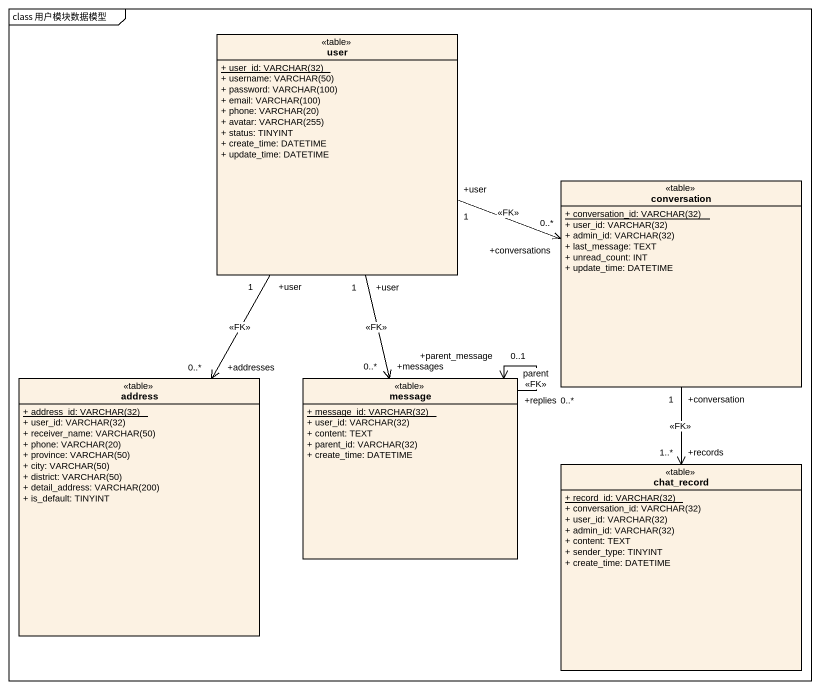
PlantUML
@startuml
mainframe class 用户模块数据模型
hide circle
hide empty members
skinparam classAttributeIconSize 0
class user <<table>> {
  {static} {field} + user_id: VARCHAR(32)
  {field} + username: VARCHAR(50)
  {field} + password: VARCHAR(100)
  {field} + email: VARCHAR(100)
  {field} + phone: VARCHAR(20)
  {field} + avatar: VARCHAR(255)
  + status: TINYINT
  + create_time: DATETIME
  + update_time: DATETIME
}
class conversation <<table>> {
  {static} {field} + conversation_id: VARCHAR(32)
  {field} + user_id: VARCHAR(32)
  {field} + admin_id: VARCHAR(32)
  + last_message: TEXT
  + unread_count: INT
  + update_time: DATETIME
}
class address <<table>> {
  {static} {field} + address_id: VARCHAR(32)
  {field} + user_id: VARCHAR(32)
  {field} + receiver_name: VARCHAR(50)
  {field} + phone: VARCHAR(20)
  {field} + province: VARCHAR(50)
  {field} + city: VARCHAR(50)
  {field} + district: VARCHAR(50)
  {field} + detail_address: VARCHAR(200)
  + is_default: TINYINT
}
class message <<table>> {
  {static} {field} + message_id: VARCHAR(32)
  {field} + user_id: VARCHAR(32)
  + content: TEXT
  {field} + parent_id: VARCHAR(32)
  + create_time: DATETIME
}
class chat_record <<table>> {
  {static} {field} + record_id: VARCHAR(32)
  {field} + conversation_id: VARCHAR(32)
  {field} + user_id: VARCHAR(32)
  {field} + admin_id: VARCHAR(32)
  + content: TEXT
  + sender_type: TINYINT
  + create_time: DATETIME
}
user "+user\n1" -right-> "+conversations\n0..*" conversation : <<FK>>
user "+user\n1" --> "+addresses\n0..*" address : <<FK>>
user "+user\n1" --> "+messages\n0..*" message : <<FK>>
conversation "+conversation\n1" --> "+records\n1..*" chat_record : <<FK>>
message "+replies\n0..*" --> "+parent_message\n0..1" message : parent\n<<FK>>
@enduml
